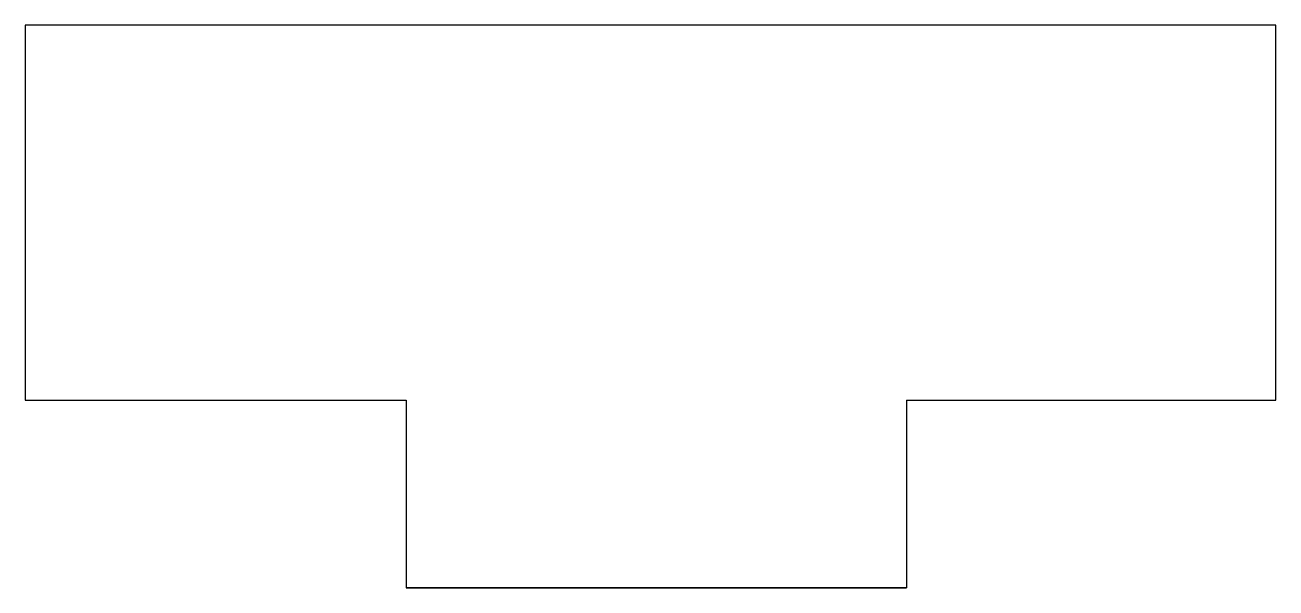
# Model space of a CAD drawing. Header units: millimetres. Extents: x 0 to 20, y -3 to 6.
import ezdxf

# ---------------------------------------------------------------- set-up
doc = ezdxf.new("R2010")
doc.units = ezdxf.units.MM
doc.layers.add('Pad001', color=7, linetype='CONTINUOUS')

msp = doc.modelspace()

# ---------------------------------------------------------------- linework, layer by layer
at = {"layer": 'Pad001'}
for p, q in [((0, 6), (0, 6, 3)), ((20, 6), (0, 6)), ((20, 6, 3), (0, 6, 3)), ((0, 6), (0, 6, 3)), ((0, 6), (0, 0)), ((0, 6, 3), (0, 0, 3)), ((0, 6), (0, 0)), ((20, 6), (0, 6)), ((20, 6, 3), (0, 6, 3)), ((0, 6, 3), (0, 0, 3)), ((20, 6), (20, 6, 3)), ((20, 0), (20, 6)), ((20, 0, 3), (20, 6, 3)), ((20, 6), (20, 6, 3)), ((20, 0), (20, 6)), ((20, 0, 3), (20, 6, 3)), ((0, 0), (6.092013, 0)), ((0, 0, 3), (6.092013, 0, 3)), ((0, 0), (0, 0, 3)), ((0, 0), (0, 0, 3)), ((0, 0), (6.092013, 0)), ((0, 0, 3), (6.092013, 0, 3)), ((6.092013, 0, 3), (6.092013, 0)), ((6.092013, 0, 3), (6.092013, -3, 3)), ((6.092013, 0), (6.092013, -3)), ((6.092013, 0, 3), (6.092013, 0)), ((6.092013, 0), (6.092013, -3)), ((6.092013, 0, 3), (6.092013, -3, 3)), ((14.092013, 0), (20, 0)), ((14.092013, 0, 3), (20, 0, 3)), ((14.092013, 0), (14.092013, 0, 3)), ((14.092013, 0), (14.092013, -3)), ((14.092013, 0, 3), (14.092013, -3, 3)), ((14.092013, 0), (14.092013, 0, 3)), ((14.092013, 0), (20, 0)), ((14.092013, 0), (14.092013, -3)), ((14.092013, 0, 3), (14.092013, -3, 3)), ((14.092013, 0, 3), (20, 0, 3)), ((20, 0), (20, 0, 3)), ((20, 0), (20, 0, 3)), ((6.092013, -3, 3), (6.092013, -3)), ((6.092013, -3), (14.092013, -3)), ((14.092013, -3, 3), (6.092013, -3, 3)), ((6.092013, -3, 3), (6.092013, -3)), ((6.092013, -3), (14.092013, -3)), ((14.092013, -3, 3), (6.092013, -3, 3)), ((14.092013, -3), (14.092013, -3, 3)), ((14.092013, -3), (14.092013, -3, 3))]:
    msp.add_line(p, q, dxfattribs=at)

doc.saveas('drawing.dxf')
